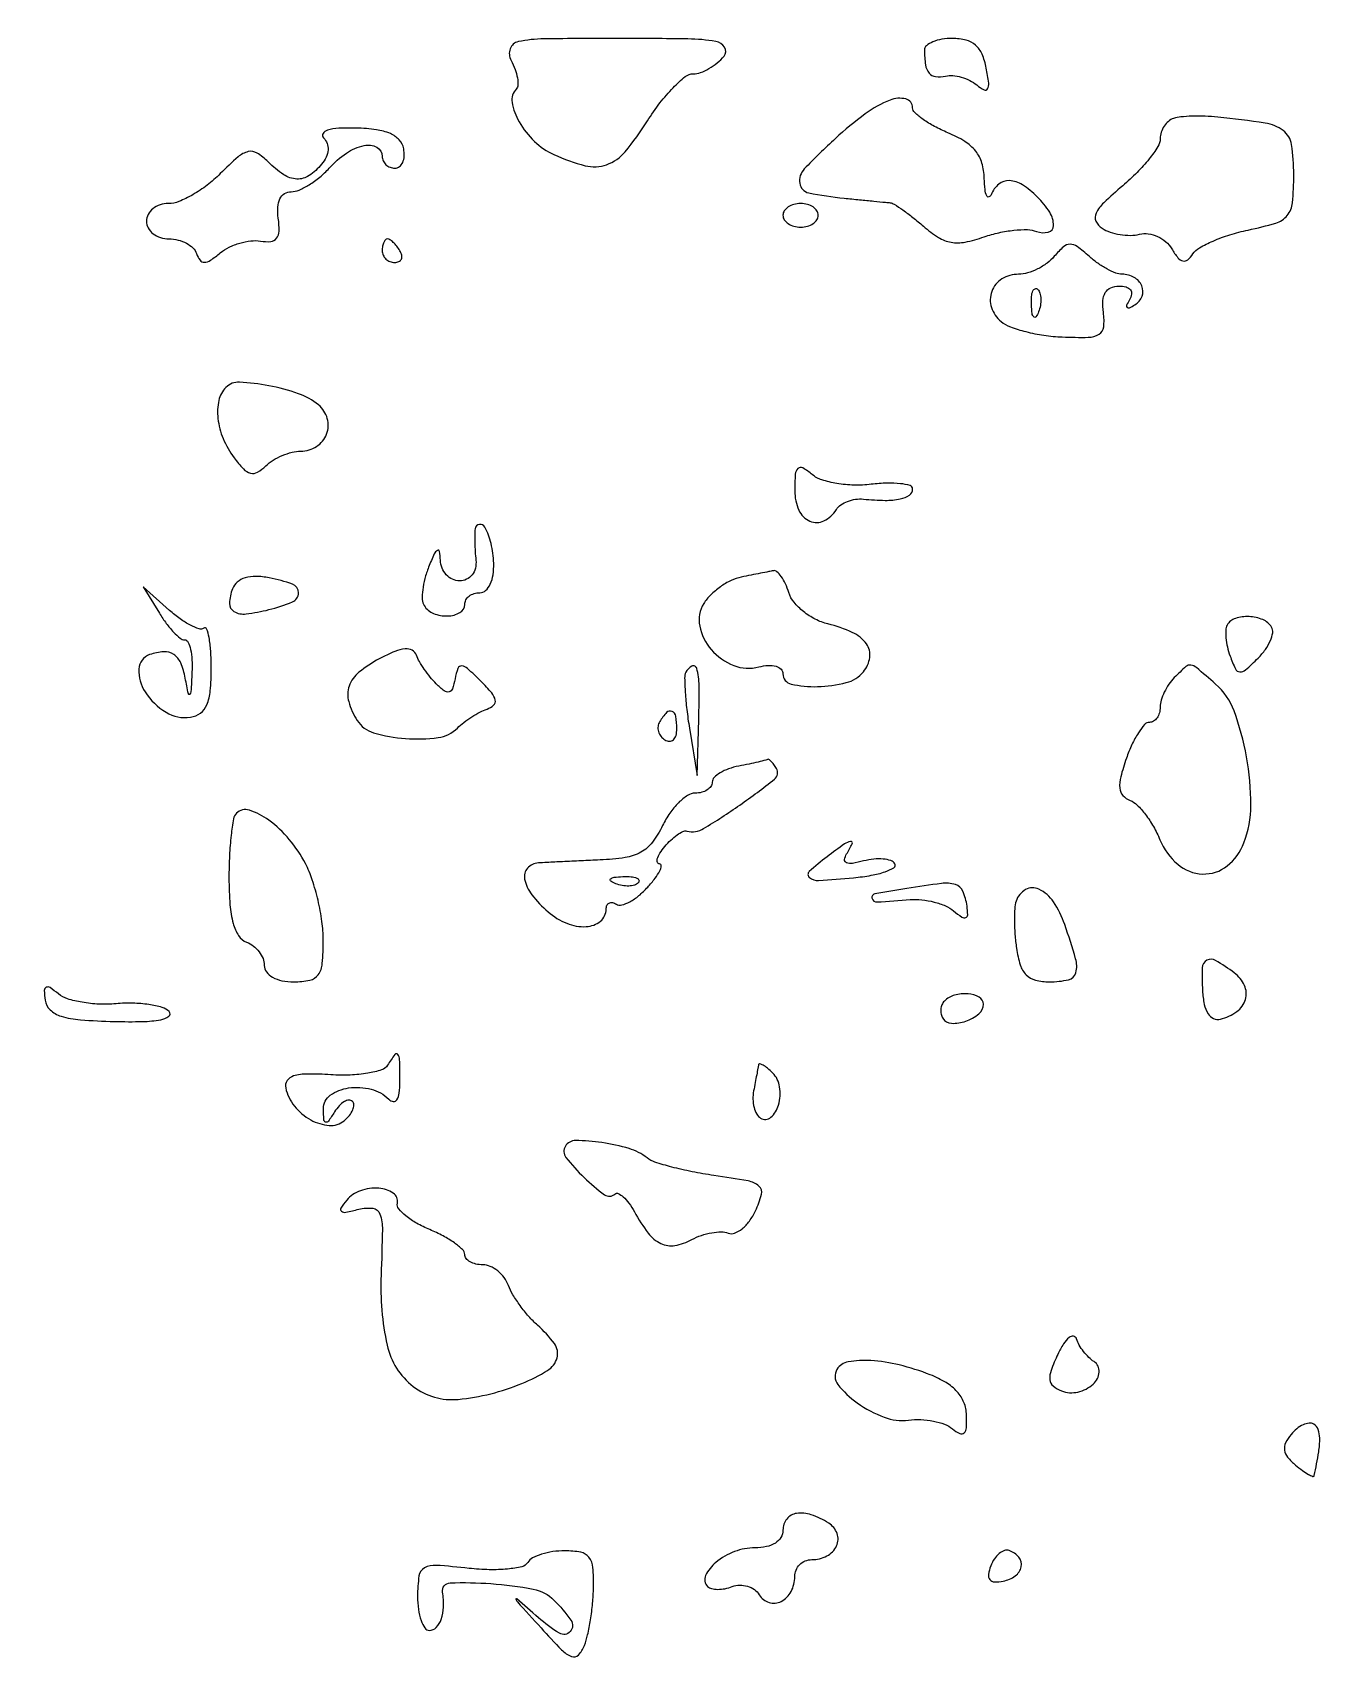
# Model space of a CAD drawing. Extents: x 0 to 5034, y 0 to 2560.
# Drawn here: x 3439.3 to 3548.8, y 2422.5 to 2560.5 of the extents above; entities that cross this region are included whole.
import ezdxf

# ---------------------------------------------------------------- set-up
doc = ezdxf.new("R2010")
doc.units = 0

msp = doc.modelspace()

# ---------------------------------------------------------------- linework, layer by layer
msp.add_lwpolyline([(3383.204374, 2294.201394, 0.000077), (3356.504636, 2294.414863, 0.000156), (3315.229798, 2294.725646, 0.000021), (3228.5, 2295.347967, -0.000415), (3189.306738, 2295.660115, -0.000542)], format="xyb")
for points in [[(3479.929632, 2558.131483, -0.033318), (3480.271655, 2557.375341, -0.044307), (3480.472522, 2556.648482, -0.051393), (3480.519682, 2556.047937, -0.192597), (3480.37351, 2555.706843, 0.246184), (3480.019864, 2554.574167, 0.085585), (3480.626333, 2552.917319, 0.071691), (3481.920545, 2551.266107, 0.084035), (3483.566275, 2550.151757, 0.043778), (3486.229092, 2549.209741, 0.150419), (3488.03996, 2549.293234, 0.134376), (3489.611339, 2550.395775, 0.032192), (3491.5, 2553, -0.02265), (3492.566802, 2554.531608, -0.029456), (3493.684316, 2555.825, -0.029918), (3494.708074, 2556.758861, -0.171577), (3495.3901, 2557, 0.087197), (3496.002926, 2557.107691, 0.043459), (3496.719825, 2557.440625, 0.041381), (3497.422802, 2557.92606, 0.047788), (3498, 2558.5, 0.325702), (3498.047074, 2559.24632, 0.212442), (3497.29674, 2559.743721, 0.038132), (3494.932876, 2559.958258, 0.00357), (3489.087261, 2560, 0.003048), (3482.72072, 2559.961186, 0.047306), (3480.550122, 2559.728624, 0.261875), (3479.856555, 2559.128221, 0.212208)], [(3515, 2559, 0.035439), (3515.087936, 2557.760892, 0.137099), (3515.395109, 2557.06218, 0.195466), (3515.946126, 2556.762561, 0.084626), (3516.794635, 2556.810873, -0.079568), (3517.407142, 2556.851927, -0.046966), (3518.129304, 2556.716228, -0.045582), (3518.84403, 2556.438432, -0.057794), (3519.437189, 2556.052129, 0.050793), (3520.060002, 2555.634014, 0.407634), (3520.360606, 2555.721892, 0.16282), (3520.454452, 2556.211347, 0.01388), (3520.246423, 2557.491255, 0.052243), (3519.889587, 2558.6729, 0.113885), (3519.339254, 2559.436551, 0.119558), (3518.529493, 2559.859729, 0.060969), (3517.383423, 2560, 0.040054), (3516.470814, 2559.926775, 0.059351), (3515.70013, 2559.70625, 0.078058), (3515.175944, 2559.382658, 0.218882)], [(3507.445281, 2551.513745, 0.016325), (3504.808471, 2548.935275, 0.231781), (3504.419471, 2547.714251, 0.315184), (3505.182882, 2546.907423, 0.026155), (3508.195298, 2546.451872, -0.000146), (3509.504526, 2546.323048, -0.000189), (3510.70461, 2546.204154, -0.000141), (3511.710549, 2546.103824, -0.001708), (3512.09699, 2546.063836, -0.115943), (3512.441814, 2545.942875, -0.011647), (3513.170554, 2545.453328, -0.014124), (3514.019786, 2544.81698, -0.010785), (3514.913349, 2544.075152, 0.038476), (3516.194262, 2543.126354, 0.09744), (3517.271289, 2542.713124, 0.093534), (3518.451682, 2542.730164, 0.03363), (3520.078871, 2543.177339, -0.029495), (3521.316006, 2543.528341, -0.028743), (3522.596542, 2543.73501, -0.029998), (3523.739855, 2543.783702, -0.08747), (3524.512513, 2543.633572, 0.153056), (3525.506242, 2543.571231, 0.339634), (3525.952678, 2544.129126, 0.149277), (3525.633164, 2545.255889, 0.05323), (3524.571429, 2546.571429, 0.053013), (3523.317518, 2547.58432, 0.132745), (3522.206198, 2547.939811, 0.187199), (3521.309779, 2547.638299, 0.123799), (3520.662281, 2546.75, -0.210532), (3520.467203, 2546.559981, -0.401672), (3520.282867, 2546.639362, -0.074525), (3520.141323, 2547.190262, -0.018176), (3520.078947, 2548.12868, 0.063386), (3519.872686, 2549.434797, 0.09747), (3519.348284, 2550.44812, 0.086205), (3518.425027, 2551.269268, 0.040584), (3517, 2552, -0.023358), (3515.851056, 2552.540069, -0.032352), (3514.88125, 2553.135727, -0.033695), (3514.180943, 2553.70534, -0.208074), (3514, 2554.12132, 0.346654), (3513.412665, 2554.866667, 0.154885), (3512.085397, 2554.771879, 0.064521), (3509.979434, 2553.600832, 0.02631)], [(3464.02497, 2551.573794, -0.108778), (3464.328306, 2551.099881, -0.107563), (3464.406211, 2550.540404, -0.092883), (3464.243849, 2549.932961, -0.061655), (3463.853762, 2549.323794, -0.071815), (3462.791787, 2548.364411, -0.160699), (3461.756682, 2548.075003, -0.137986), (3460.643163, 2548.44436, -0.047755), (3459.324675, 2549.532468, 0.05735), (3458.379417, 2550.28262, 0.202051), (3457.629072, 2550.401799, 0.12095), (3456.773792, 2549.954413, 0.015682), (3455.25974, 2548.532468, -0.033073), (3454.153153, 2547.563332, -0.032641), (3452.923742, 2546.743912, -0.034446), (3451.754316, 2546.173563, -0.096525), (3450.863636, 2546, 0.07901), (3450.151742, 2545.8868, 0.09083), (3449.547443, 2545.559375, 0.100775), (3449.143441, 2545.072078, 0.123457), (3449, 2544.5, 0.12694), (3449.14761, 2543.92795, 0.100762), (3449.563021, 2543.440625, 0.089679), (3450.184424, 2543.113024, 0.076722), (3450.916667, 2543, -0.060745), (3451.680892, 2542.90681, -0.062181), (3452.393897, 2542.632812, -0.0687), (3452.950935, 2542.228139, -0.120752), (3453.254045, 2541.75, 0.080135), (3453.543687, 2541.199828, 0.243808), (3453.912948, 2541.022366, 0.141493), (3454.429716, 2541.188704, 0.024361), (3455.26319, 2541.810873, -0.058557), (3456.005408, 2542.289733, -0.042762), (3456.920876, 2542.645359, -0.043434), (3457.861215, 2542.834248, -0.070169), (3458.675811, 2542.810873, 0.06563), (3459.541358, 2542.778206, 0.206723), (3460.039962, 2543.051274, 0.16309), (3460.254183, 2543.659356, 0.038404), (3460.187142, 2544.75, -0.047449), (3460.146043, 2545.69782, -0.100697), (3460.328544, 2546.406016, -0.141342), (3460.719214, 2546.839276, -0.139958), (3461.282154, 2547, 0.102305), (3461.948367, 2547.137756, 0.037092), (3462.808143, 2547.5875, 0.034899), (3463.703486, 2548.234665, 0.034912), (3464.5, 2549, -0.059209), (3465.958351, 2550.271232, -0.095288), (3467.466574, 2550.924371, -0.179525), (3468.534455, 2550.777587, -0.276471), (3469, 2550, 0.106506), (3469.082205, 2549.618461, 0.099407), (3469.315289, 2549.29375, 0.096023), (3469.663585, 2549.07607, 0.092041), (3470.073324, 2549, 0.165618), (3470.456094, 2549.130363, 0.122282), (3470.736383, 2549.483477, 0.093568), (3470.867335, 2550.016335, 0.06217), (3470.823324, 2550.645878, 0.138487), (3470.445973, 2551.390223, 0.104429), (3469.695049, 2551.924358, 0.068947), (3468.506752, 2552.256418, 0.026679), (3466.798764, 2552.395878, 0.018203), (3465.308414, 2552.38354, 0.060937), (3464.346511, 2552.22198, 0.190354), (3463.978655, 2551.933922, 0.341497)], [(3536.14236, 2553.21412, 0.095083), (3535.70573, 2552.969115, 0.070242), (3535.335568, 2552.555156, 0.06828), (3535.085582, 2552.041582, 0.079328), (3535, 2551.50556, -0.140797), (3534.804976, 2550.826722, -0.027879), (3534.067317, 2549.783019, -0.027521), (3533.040446, 2548.626364, -0.022562), (3531.824908, 2547.506123, 0.014453), (3530.211202, 2546.066605, 0.09055), (3529.560181, 2545.179084, 0.224629), (3529.553245, 2544.508654, 0.141154), (3530.074908, 2543.904226, 0.06414), (3530.748624, 2543.578616, 0.040742), (3531.596134, 2543.370624, 0.040429), (3532.476946, 2543.30142, 0.058274), (3533.252357, 2543.393993, -0.09359), (3533.995539, 2543.430143, -0.071917), (3534.777642, 2543.203876, -0.070498), (3535.478313, 2542.758743, -0.082753), (3535.984061, 2542.156997, 0.03365), (3536.500829, 2541.403384, 0.167596), (3536.926387, 2541.130412, 0.239993), (3537.333804, 2541.227029, 0.070498), (3537.773665, 2541.722403, -0.117022), (3538.333372, 2542.246405, -0.027771), (3539.484104, 2542.822207, -0.027076), (3540.915907, 2543.351818, -0.023827), (3542.458628, 2543.74985, 0.021571), (3544.803537, 2544.343583, 0.14849), (3545.782536, 2544.99335, 0.151075), (3546.226211, 2546.072279, 0.022568), (3546.333333, 2548.444349, 0.037346), (3546.142572, 2550.994792, 0.195556), (3545.438804, 2552.180787, 0.125532), (3543.912907, 2552.824574, 0.012131), (3539.89236, 2553.330716, 0.016746), (3538.810224, 2553.403851, 0.01627), (3537.715146, 2553.405445, 0.016413), (3536.753593, 2553.343913, 0.056315)], [(3503, 2545, 0.148195), (3503.115568, 2544.618646, 0.098894), (3503.440625, 2544.29375, 0.082425), (3503.926543, 2544.074694, 0.064853), (3504.5, 2544, 0.064853), (3505.073457, 2544.074694, 0.082425), (3505.559375, 2544.29375, 0.098894), (3505.884432, 2544.618646, 0.148195), (3506, 2545, 0.148195), (3505.884432, 2545.381354, 0.098894), (3505.559375, 2545.70625, 0.082425), (3505.073457, 2545.925306, 0.064853), (3504.5, 2546, 0.064853), (3503.926543, 2545.925306, 0.082425), (3503.440625, 2545.70625, 0.098894), (3503.115568, 2545.381354, 0.148195)], [(3469, 2542, 0.105053), (3469.081062, 2541.618444, 0.099167), (3469.311086, 2541.29375, 0.09642), (3469.654762, 2541.076123, 0.093332), (3470.059017, 2541, 0.108972), (3470.413961, 2541.078288, 0.182303), (3470.6254, 2541.29375, 0.161196), (3470.656512, 2541.6179, 0.082592), (3470.5, 2542, 0.029505), (3470.231006, 2542.382774, 0.035638), (3469.933975, 2542.70625, 0.038439), (3469.65171, 2542.934461, 0.151918), (3469.440983, 2543, 0.210953), (3469.272352, 2542.92554, 0.081139), (3469.129539, 2542.70625, 0.061769), (3469.032345, 2542.382849, 0.042167)], [(3526.020938, 2541.525228, -0.059395), (3525.406055, 2540.94149, -0.043846), (3524.606843, 2540.448036, -0.044599), (3523.755087, 2540.111425, -0.071928), (3522.984544, 2540, 0.138575), (3521.578018, 2539.602548, 0.168118), (3520.713731, 2538.548679, 0.169543), (3520.689509, 2537.193261, 0.140934), (3521.505631, 2535.995326, 0.085011), (3522.293663, 2535.540869, 0.026507), (3523.602392, 2535.13532, 0.02564), (3525.138234, 2534.830021, 0.025694), (3526.69619, 2534.683803, 0.014669), (3528.899114, 2534.655456, 0.130841), (3529.822897, 2534.917769, 0.238586), (3530.212827, 2535.532175, 0.059058), (3530.187142, 2536.76159, -0.0469), (3530.141894, 2537.763351, -0.120725), (3530.346909, 2538.45319, -0.159481), (3530.801072, 2538.855827, -0.102617), (3531.496159, 2539, -0.063462), (3532.107459, 2538.922098, -0.164115), (3532.474819, 2538.682026, -0.205635), (3532.573935, 2538.310954, -0.102601), (3532.404508, 2537.845492, 0.028948), (3532.154868, 2537.383813, 0.323892), (3532.191836, 2537.19018, 0.309012), (3532.391571, 2537.158708, 0.02762), (3532.861803, 2537.41459, 0.164206), (3533.459049, 2538.135706, 0.193843), (3533.444325, 2539.015774, 0.167609), (3532.799999, 2539.733157, 0.127399), (3531.769724, 2540, -0.094088), (3531.227522, 2540.102941, -0.030984), (3530.489129, 2540.448036, -0.0296), (3529.69909, 2540.94151, -0.029522), (3528.972123, 2541.525228, 0.024584), (3527.966959, 2542.348769, 0.160673), (3527.35553, 2542.550457, 0.186416), (3526.794153, 2542.333622, 0.035232)], [(3524.683114, 2536.8125, -0.054073), (3524.461564, 2536.395823, -0.470617), (3524.279315, 2536.37858, -0.168741), (3524.137993, 2536.670344, -0.018894), (3524.078947, 2537.416667, -0.028489), (3524.089945, 2538.112848, -0.077125), (3524.200665, 2538.592839, -0.208169), (3524.385309, 2538.77538, -0.296942), (3524.604167, 2538.729167, -0.126455), (3524.797407, 2538.402231, -0.060344), (3524.876576, 2537.916927, -0.05415), (3524.839148, 2537.359369, -0.051402)], [(3455.743056, 2530.409722, 0.143588), (3455.138517, 2529.303571, 0.082681), (3455.062102, 2527.775197, 0.070654), (3455.509487, 2526.066687, 0.05973), (3456.432679, 2524.44113, 0.030401), (3457.225004, 2523.493936, 0.14164), (3457.83238, 2523.136429, 0.193953), (3458.425336, 2523.215492, 0.065798), (3459.132679, 2523.75, -0.056353), (3459.741891, 2524.228629, -0.03847), (3460.525047, 2524.632812, -0.038715), (3461.352152, 2524.908879, -0.061266), (3462.093011, 2525, 0.144107), (3463.43649, 2525.395421, 0.159438), (3464.287751, 2526.443601, 0.162878), (3464.344949, 2527.774206, 0.150652), (3463.595251, 2528.920948, 0.089718), (3461.91199, 2529.870839, 0.036876), (3459.370648, 2530.549866, 0.033278), (3456.894751, 2530.850528, 0.213067)], [(3504, 2521.622445, 0.104115), (3504.339763, 2520.008463, 0.18616), (3505.282937, 2519.06089, 0.224164), (3506.476331, 2519.086456, 0.139587), (3507.529573, 2520.04785, -0.103752), (3507.899643, 2520.436947, -0.059505), (3508.474985, 2520.740011, -0.055675), (3509.155046, 2520.91708, -0.060393), (3509.83859, 2520.932696, 0.020144), (3511.668776, 2520.827315, 0.055688), (3512.95188, 2520.948321, 0.098485), (3513.723312, 2521.275957, 0.24812), (3514, 2521.799199, 0.335809), (3513.784492, 2522.083894, 0.041182), (3512.967829, 2522.243134, 0.035448), (3511.833279, 2522.287844, 0.021188), (3510.486227, 2522.188185, -0.035463), (3509.031942, 2522.122228, -0.034417), (3507.568045, 2522.260801, -0.036429), (3506.300919, 2522.565536, -0.096267), (3505.486227, 2523.011431, 0.038897), (3504.684252, 2523.577899, 0.333834), (3504.274097, 2523.533766, 0.191341), (3504.044918, 2523.04834, 0.015747)], [(3476.884846, 2518.416667, 0.027904), (3476.852287, 2517.946752, 0.009238), (3476.855809, 2517.255208, 0.009166), (3476.888005, 2516.487228, 0.010286), (3476.947704, 2515.75, -0.084536), (3476.901624, 2515.066335, -0.108793), (3476.626872, 2514.50146, -0.116979), (3476.15893, 2514.131904, -0.109322), (3475.562858, 2514, -0.11002), (3474.961672, 2514.133905, -0.096225), (3474.44047, 2514.514062, -0.091318), (3474.079291, 2515.081753, -0.087294), (3473.936614, 2515.75, 0.029989), (3473.864096, 2516.50177, 0.529733), (3473.678459, 2516.589249, 0.156045), (3473.413053, 2516.291046, 0.009146), (3472.934674, 2515.157647, 0.031198), (3472.616801, 2514.194319, 0.035185), (3472.436602, 2513.236738, 0.037759), (3472.403524, 2512.414005, 0.130299), (3472.557077, 2511.907647, 0.161255), (3473.35486, 2511.239134, 0.101477), (3474.563223, 2511.024931, 0.12289), (3475.600082, 2511.31342, 0.270007), (3476, 2512, -0.127454), (3476.098818, 2512.381364, -0.100753), (3476.376888, 2512.70625, -0.089507), (3476.792848, 2512.924668, -0.076394), (3477.283022, 2513, 0.184682), (3477.774993, 2513.188133, 0.100381), (3478.167037, 2513.714459, 0.074196), (3478.407982, 2514.516041, 0.04694), (3478.456921, 2515.492767, 0.044767), (3478.231989, 2517.171173, 0.06776), (3477.71637, 2518.549349, 0.317478), (3477.243484, 2518.7852, 0.33518)], [(3456.297645, 2513.333267, 0.081811), (3456.042532, 2512.094797, 0.279141), (3456.424058, 2511.403882, 0.163284), (3457.453124, 2511.197285, 0.030089), (3459.382001, 2511.55974, 0.037252), (3461.379225, 2512.222428, 0.298806), (3461.896401, 2512.986171, 0.319555), (3461.391539, 2513.717692, 0.039828), (3459.421183, 2514.259818, 0.041294), (3458.280534, 2514.381576, 0.078201), (3457.366533, 2514.259958, 0.103054), (3456.703708, 2513.903216, 0.12699)], [(3499.464681, 2514.3224, 0.063643), (3498.601262, 2514.032773, 0.04087), (3497.689643, 2513.495629, 0.040624), (3496.869336, 2512.811186, 0.059067), (3496.280107, 2512.076916, 0.191482), (3495.933624, 2510.171367, 0.130182), (3496.918581, 2508.170433, 0.121345), (3498.834037, 2506.823255, 0.158103), (3500.96119, 2506.700102, -0.047844), (3501.757139, 2506.828685, -0.086031), (3502.412904, 2506.758188, -0.128048), (3502.839153, 2506.506467, -0.198197), (3503, 2506.116631, 0.350722), (3503.692709, 2505.250558, 0.061576), (3505.919825, 2505.030409, 0.056335), (3508.373531, 2505.368734, 0.158431), (3509.820353, 2506.283538, 0.137911), (3510.367686, 2507.513688, 0.197752), (3510.080647, 2508.657237, 0.126972), (3508.881396, 2509.630623, 0.047372), (3506.81665, 2510.348352, -0.058172), (3505.743209, 2510.747607, -0.050657), (3504.735286, 2511.398678, -0.053355), (3503.938215, 2512.18934, -0.09415), (3503.499262, 2513.002324, 0.031195), (3503.206616, 2513.757503, 0.045918), (3502.850956, 2514.373179, 0.056039), (3502.4886, 2514.780064, 0.2363), (3502.182612, 2514.863818, -0.00006), (3501.796583, 2514.786853, -0.000012), (3501.102642, 2514.648601, -0.000013), (3500.29396, 2514.487531, -0.000012)], [(3450.098893, 2511.25, 0.022758), (3450.683742, 2510.388461, 0.029718), (3451.298162, 2509.660937, 0.030245), (3451.862427, 2509.135698, 0.174005), (3452.240547, 2509, -0.292809), (3452.524508, 2508.818112, -0.05218), (3452.736907, 2508.192187, -0.04205), (3452.861026, 2507.303892, -0.026071), (3452.863818, 2506.25, -0.002047), (3452.775265, 2504.598669, -0.200802), (3452.674595, 2504.392379, -0.574721), (3452.558172, 2504.431321, -0.00362), (3452.294267, 2505.75, 0.051081), (3451.902671, 2507.051087, 0.149035), (3451.311974, 2507.766329, 0.164494), (3450.463926, 2507.990582, 0.065899), (3449.271945, 2507.75, 0.307591), (3448.352361, 2506.523165, 0.157313), (3448.88079, 2504.581075, 0.112252), (3450.663385, 2502.854285, 0.175537), (3452.735128, 2502.437782, 0.123932), (3453.572995, 2502.787832, 0.132653), (3454.119819, 2503.48564, 0.078591), (3454.41595, 2504.674831, 0.021802), (3454.5, 2506.601481, 0.015601), (3454.454392, 2508.06283, 0.031301), (3454.310528, 2509.207935, 0.045642), (3454.103554, 2509.931023, 0.50176), (3453.854988, 2510, -0.247895), (3453.464598, 2509.931608, -0.041513), (3452.739497, 2510.234375, -0.037149), (3451.870916, 2510.770242, -0.025089), (3450.963334, 2511.5), (3448.716692, 2513.5)], [(3540.684149, 2510.25, 0.119772), (3540.562338, 2509.83586, 0.035409), (3540.57774, 2509.170262, 0.033316), (3540.702564, 2508.399386, 0.030419), (3540.931192, 2507.627489, 0.023932), (3541.389023, 2506.534367, 0.270144), (3541.762168, 2506.279841, 0.202928), (3542.243829, 2506.444548, 0.013873), (3543.315252, 2507.458109, 0.041159), (3543.925182, 2508.177665, 0.053157), (3544.351177, 2508.931013, 0.06366), (3544.54623, 2509.606085, 0.178795), (3544.450174, 2510.08062, 0.157101), (3543.708417, 2510.712487, 0.087464), (3542.53817, 2510.973476, 0.090287), (3541.383558, 2510.816484, 0.184837)], [(3468.75, 2507.387291, 0.048915), (3467.027249, 2506.250427, 0.137409), (3466.199437, 2505.082563, 0.157623), (3466.158654, 2503.760753, 0.070891), (3466.88011, 2502.159746, 0.182988), (3468.267093, 2501.11863, 0.051873), (3470.968695, 2500.631812, 0.051947), (3473.740099, 2500.712677, 0.164569), (3475.381268, 2501.524125, -0.032508), (3475.922841, 2501.99951, -0.021763), (3476.597879, 2502.473214, -0.021949), (3477.295163, 2502.876614, -0.039731), (3477.901786, 2503.133929, 0.104843), (3478.455959, 2503.45913, 0.268448), (3478.591341, 2503.88666, 0.122758), (3478.288873, 2504.493862, 0.019739), (3477.383929, 2505.473235, 0.010616), (3476.241015, 2506.568631, 0.163803), (3475.749998, 2506.786857, 0.342162), (3475.423957, 2506.579777, 0.038846), (3475.176982, 2505.680182, -0.034466), (3474.95771, 2504.853221, -0.252626), (3474.667738, 2504.584271, -0.233648), (3474.265771, 2504.668332, -0.030055), (3473.587696, 2505.269447, -0.025004), (3473.072772, 2505.83862, -0.019741), (3472.572747, 2506.501963, -0.020149), (3472.156895, 2507.156273, -0.045836), (3471.910714, 2507.687085, 0.181352), (3471.548091, 2508.11634, 0.152442), (3470.962087, 2508.24001, 0.076897), (3470.068218, 2508.013615, 0.021005)], [(3536.2, 2505.8, 0.047088), (3535.740724, 2505.24499, 0.037433), (3535.3525, 2504.570625, 0.038655), (3535.086276, 2503.884742, 0.073375), (3535, 2503.3, -0.06764), (3534.932469, 2502.803088, -0.08433), (3534.734986, 2502.381875, -0.099651), (3534.441861, 2502.100202, -0.142664), (3534.097825, 2502, 0.215668), (3533.682704, 2501.812208, 0.037114), (3533.148821, 2501.105447, 0.034621), (3532.606498, 2500.121016, 0.024728), (3532.134057, 2498.954712, 0.01934), (3531.653247, 2497.382321, 0.08642), (3531.571072, 2496.425428, 0.159932), (3531.835449, 2495.806892, 0.121414), (3532.444675, 2495.382857, -0.104334), (3533.051838, 2494.989971, -0.034555), (3533.754872, 2494.187545, -0.032664), (3534.432459, 2493.164711, -0.031781), (3534.977987, 2492.053145, 0.118385), (3536.493364, 2489.967645, 0.168951), (3538.607184, 2489.142884, 0.179765), (3540.679396, 2489.826063, 0.134115), (3542.109216, 2491.78726, 0.091379), (3542.690005, 2494.959661, 0.043989), (3542.320815, 2499.092116, 0.043821), (3541.269818, 2502.970849, 0.126023), (3539.700774, 2505.25, 0.004161), (3538.074149, 2506.644821, 0.137016), (3537.608677, 2506.857267, 0.225254), (3537.184745, 2506.732015, 0.013752)], [(3494.764185, 2506.25, 0.114872), (3494.657893, 2505.756378, 0.011558), (3494.706076, 2504.545312, 0.014018), (3494.839055, 2503.086671, 0.010714), (3495.063263, 2501.5), (3495.716189, 2497.5), (3495.858095, 2502.25, 0.010417), (3495.884009, 2505.119079, 0.063874), (3495.678854, 2506.581485, 0.46911), (3495.274427, 2506.765293, 0.171472)], [(3492.542705, 2502.069098, 0.108373), (3492.401101, 2501.665803, 0.099685), (3492.434921, 2501.22714, 0.095498), (3492.639411, 2500.820631, 0.090427), (3492.983688, 2500.510081, 0.136093), (3493.36964, 2500.397824, 0.190788), (3493.701458, 2500.524436, 0.140899), (3493.925389, 2500.890269, 0.067432), (3494, 2501.440983, 0.039415), (3493.914842, 2502.519563, 0.25701), (3493.592818, 2502.933879, 0.315493), (3493.13314, 2502.838655, 0.050477)], [(3499.25, 2498.294267, 0.037644), (3498.388683, 2498.060029, 0.051079), (3497.660937, 2497.714881, 0.061974), (3497.159044, 2497.318305, 0.197067), (3497, 2496.930449, -0.153127), (3496.888716, 2496.575598, -0.098078), (3496.575404, 2496.273319, -0.080726), (3496.107241, 2496.069373, -0.062516), (3495.554566, 2496, 0.14533), (3494.906641, 2495.807611, 0.051236), (3494.14507, 2495.192187, 0.045578), (3493.39906, 2494.302277, 0.039554), (3492.786041, 2493.25, -0.049718), (3491.921036, 2491.832107, -0.105543), (3490.953397, 2490.994744, -0.088021), (3489.610366, 2490.538545, -0.027374), (3487.481475, 2490.331123, 0.000637), (3485.865498, 2490.260518, 0.000703), (3484.302371, 2490.188024, 0.000653), (3482.967691, 2490.122497, 0.003612), (3482.25, 2490.081123, 0.19652), (3481.330825, 2489.633816, 0.236085), (3481.080696, 2488.716195, 0.117671), (3481.693861, 2487.385641, 0.0476), (3483.080989, 2485.929759, 0.082177), (3484.65541, 2484.963466, 0.109047), (3486.307156, 2484.681217, 0.160062), (3487.513265, 2485.142681, 0.225705), (3488, 2486.166006, -0.103646), (3488.067308, 2486.487218, -0.179251), (3488.254491, 2486.681091, -0.165507), (3488.535491, 2486.715025, -0.086644), (3488.866353, 2486.582598, 0.206161), (3489.324153, 2486.514837, 0.059465), (3490.003626, 2486.78502, 0.049082), (3490.773023, 2487.306148, 0.035466), (3491.521341, 2488.023581, 0.02042), (3492.154114, 2488.782924, 0.045277), (3492.556193, 2489.419427, 0.092888), (3492.679718, 2489.836922, 0.44454), (3492.532543, 2490, -0.318483), (3492.348245, 2490.130643, -0.158628), (3492.341373, 2490.431234, -0.070477), (3492.559587, 2490.903914, -0.029884), (3492.973467, 2491.468029, -0.029416), (3493.4879, 2492.018534, -0.037372), (3494.026069, 2492.458859, -0.040916), (3494.51381, 2492.744136, -0.172243), (3494.845912, 2492.779576, 0.196142), (3496.267457, 2492.998121, 0.017768), (3499.342678, 2494.992937, 0.01509), (3502.280057, 2497.185211, 0.380129), (3502.439496, 2498.097898, 0.020821), (3502.211997, 2498.433874, 0.034278), (3501.989639, 2498.695004, 0.038491), (3501.79859, 2498.86255, 0.326525), (3501.690983, 2498.863818, -0.094792), (3501.542012, 2498.795422, -0.003042), (3500.895164, 2498.640337, -0.005772), (3500.125964, 2498.4702, -0.003965)], [(3456.631483, 2494.29815, 0.155737), (3456.383214, 2493.817056, 0.013256), (3456.185498, 2492.423154, 0.01655), (3456.046026, 2490.711336, 0.012051), (3456, 2488.801949, 0.018299), (3456.082725, 2486.542379, 0.049001), (3456.356666, 2484.957085, 0.075401), (3456.821933, 2483.913966, 0.159923), (3457.5, 2483.361626, -0.074185), (3458.073431, 2483.037471, -0.064359), (3458.559375, 2482.545909, -0.06686), (3458.888097, 2481.968559, -0.096313), (3459, 2481.393011, 0.162184), (3459.184839, 2480.838157, 0.105211), (3459.698668, 2480.389301, 0.079023), (3460.497955, 2480.096959, 0.048268), (3461.5, 2480, 0.051112), (3462.865259, 2480.139927, 0.190486), (3463.573927, 2480.604966, 0.133391), (3463.916753, 2481.548874, 0.020795), (3464, 2483.54966, 0.034803), (3463.890445, 2485.121664, 0.022544), (3463.556335, 2486.914562, 0.022667), (3463.068776, 2488.644928, 0.03934), (3462.48965, 2490.020016, 0.05477), (3461.120808, 2492.079169, 0.061056), (3459.381135, 2493.708716, 0.077882), (3457.72991, 2494.558548, 0.283569)], [(3506.75, 2490.607954, 0.021623), (3505.231193, 2489.347916, 0.46327), (3505.247992, 2488.83371, 0.185843), (3506.025504, 2488.59066, 0.00764), (3508.99443, 2488.828078, 0.019922), (3510.491835, 2489.031338, 0.037808), (3511.669965, 2489.332585, 0.053809), (3512.412226, 2489.676086, 0.417919), (3512.493434, 2490.010624, 0.177055), (3512.152216, 2490.279153, 0.056744), (3511.510398, 2490.411195, 0.048455), (3510.704051, 2490.405309, 0.037929), (3509.842632, 2490.248596, -0.023353), (3508.88657, 2490.045738, -0.139278), (3508.385113, 2490.103353, -0.342811), (3508.232, 2490.371318, -0.103411), (3508.402645, 2490.842476, 0.028159), (3508.874854, 2491.712485, 0.596961), (3508.73666, 2491.899889, 0.121287), (3508.21284, 2491.689234, 0.006387)], [(3490.729167, 2488.395833, -0.126455), (3490.402231, 2488.202593, -0.060344), (3489.916927, 2488.123424, -0.05415), (3489.359369, 2488.160852, -0.051402), (3488.8125, 2488.316886, -0.054073), (3488.395823, 2488.538436, -0.470617), (3488.37858, 2488.720685, -0.168741), (3488.670344, 2488.862007, -0.018894), (3489.416667, 2488.921053, -0.028489), (3490.112848, 2488.910055, -0.077125), (3490.592839, 2488.799335, -0.208169), (3490.77538, 2488.614691, -0.296942)], [(3513.5, 2487.924347, 0.00727), (3510.781212, 2487.448334, 0.449469), (3510.556973, 2487.072636, 0.342137), (3510.987118, 2486.775333, 0.00686), (3513.802946, 2486.967813, -0.046664), (3514.784991, 2486.956723, -0.036895), (3515.830887, 2486.768228, -0.038061), (3516.783064, 2486.444047, -0.072247), (3517.472653, 2486.022696, 0.021434), (3518.17049, 2485.492347, 0.238872), (3518.50625, 2485.4457, 0.32419), (3518.673878, 2485.68407, 0.032917), (3518.615318, 2486.415248, 0.065514), (3518.254643, 2487.685933, 0.222703), (3517.626693, 2488.242415, 0.102491), (3516.446011, 2488.340173, 0.009282)], [(3522.780006, 2486.840019, 0.064964), (3522.657354, 2486.209096, 0.017452), (3522.62937, 2485.186527, 0.017374), (3522.67905, 2484.012401, 0.017176), (3522.810172, 2482.840019, 0.039547), (3523.132528, 2481.430167, 0.119327), (3523.637003, 2480.591174, 0.138136), (3524.419936, 2480.145632, 0.060782), (3525.613499, 2480, 0.054829), (3527.22457, 2480.1772, 0.28), (3527.847031, 2480.774908, 0.137501), (3527.830841, 2481.963297, 0.01213), (3526.902175, 2484.850777, 0.062494), (3525.948186, 2486.775048, 0.134835), (3524.712678, 2487.853571, 0.246178), (3523.582853, 2487.816105, 0.185365)], [(3538.591918, 2479.25, 0.036401), (3538.743714, 2478.090237, 0.089991), (3539.062558, 2477.297516, 0.14523), (3539.529741, 2476.8874, 0.168886), (3540.115475, 2476.830179, 0.098227), (3541.500244, 2477.470391, 0.164136), (3542.235008, 2478.507161, 0.183354), (3542.150297, 2479.689826, 0.12433), (3541.290213, 2480.75, 0.024523), (3539.70229, 2481.819645, 0.269002), (3538.963096, 2481.833097, 0.262412), (3538.572023, 2481.195495, 0.02358)], [(3440.405673, 2478.441729, 0.169175), (3440.833803, 2477.621184, 0.114577), (3441.753914, 2477.086326, 0.056255), (3443.399397, 2476.776684, 0.012364), (3446.276735, 2476.635921, 0.011224), (3448.672418, 2476.63183, 0.039344), (3450.20712, 2476.784865, 0.112371), (3450.896931, 2477.078009, 0.462029), (3450.928407, 2477.472948, 0.127281), (3450.322857, 2477.828973, 0.032698), (3449.204227, 2478.070829, 0.031136), (3447.848723, 2478.18674, 0.027255), (3446.427027, 2478.14202, -0.031792), (3444.976249, 2478.109547, -0.031833), (3443.533685, 2478.261324, -0.033546), (3442.297701, 2478.557952, -0.09784), (3441.530268, 2478.97488, 0.02313), (3440.826079, 2479.506298, 0.266803), (3440.493761, 2479.532526, 0.299785), (3440.330413, 2479.263435, 0.027203)], [(3516.693853, 2478.36052, 0.096382), (3516.487617, 2478.054641, 0.077371), (3516.390517, 2477.668938, 0.075821), (3516.414476, 2477.264427, 0.085976), (3516.559212, 2476.904194, 0.251406), (3517.292238, 2476.479983, 0.092338), (3518.51342, 2476.667218, 0.089221), (3519.616217, 2477.290262, 0.223243), (3520, 2478.106989, 0.274485), (3519.65045, 2478.695752, 0.106073), (3518.704307, 2478.975921, 0.086873), (3517.558862, 2478.864723, 0.129546)], [(3469.45728, 2472.930877, -0.180272), (3468.944446, 2472.532445, -0.034069), (3467.77207, 2472.250901, -0.032501), (3466.285002, 2472.097801, -0.024795), (3464.648263, 2472.117389, 0.015521), (3462.639172, 2472.178699, 0.070732), (3461.48445, 2472.013899, 0.171211), (3460.932028, 2471.617747, 0.211307), (3460.8116, 2471.001711, 0.114295), (3461.556086, 2469.464578, 0.095744), (3462.943552, 2468.292959, 0.109371), (3464.508142, 2467.821853, 0.194218), (3465.771331, 2468.225185, 0.047407), (3466.217679, 2468.673385, 0.071521), (3466.503267, 2469.143626, 0.096993), (3466.59212, 2469.561305, 0.203132), (3466.469793, 2469.86354, 0.225585), (3466.176294, 2469.967909, 0.108439), (3465.78792, 2469.840016, 0.073916), (3465.359454, 2469.492314, 0.044429), (3464.96094, 2468.97104, -0.012468), (3464.431142, 2468.177801, -0.321396), (3464.200339, 2468.097435, -0.316514), (3464.047248, 2468.290329, -0.012258), (3464.015313, 2469.25, -0.246199), (3464.59389, 2470.377686, -0.118147), (3466.148195, 2470.996247, -0.09822), (3468.060844, 2470.896194, -0.135144), (3469.55, 2470.05, 0.160383), (3469.940061, 2469.853165, 0.297191), (3470.25, 2469.994737, 0.114521), (3470.445978, 2470.55495, 0.027125), (3470.5, 2471.55, 0.005216), (3470.480629, 2473.406905, 0.157765), (3470.329796, 2473.84184, 0.502059), (3470.070853, 2473.840142, 0.020022)], [(3500.923489, 2472.95, -0.003641), (3500.875561, 2472.680024, -0.000502), (3500.771216, 2472.119291, -0.000576), (3500.646205, 2471.455463, -0.000488), (3500.512555, 2470.753971, 0.052717), (3500.452847, 2470.044022, 0.056478), (3500.546031, 2469.354178, 0.063412), (3500.76905, 2468.785534, 0.129925), (3501.096129, 2468.440589, 0.328188), (3501.975428, 2468.511659, 0.148928), (3502.623894, 2469.545432, 0.101789), (3502.719454, 2471.092859, 0.162455), (3502.132783, 2472.267217, 0.022012), (3501.692426, 2472.670419, 0.045875), (3501.31028, 2472.935058, 0.083279), (3501.041463, 2473.032519, 0.418094)], [(3484.539848, 2466.064476, 0.314018), (3484.592153, 2465.113752, 0.034772), (3486.130341, 2463.405324, 0.035263), (3487.870823, 2461.945949, 0.358784), (3488.746001, 2462, -0.306558), (3489.032462, 2462.04497, -0.075169), (3489.450334, 2461.765625, -0.051718), (3489.927236, 2461.230715, -0.029634), (3490.391014, 2460.5, 0.0351), (3491.568813, 2458.688325, 0.119339), (3492.650355, 2457.801827, 0.158634), (3493.829221, 2457.64241, 0.077948), (3495.274259, 2458.146779, -0.040869), (3496.083221, 2458.498094, -0.038239), (3496.956671, 2458.722585, -0.040579), (3497.764332, 2458.798743, -0.095113), (3498.358781, 2458.692565, 0.183736), (3498.900995, 2458.690944, 0.080943), (3499.532489, 2459.054161, 0.064308), (3500.15438, 2459.709968, 0.047406), (3500.665768, 2460.571514, 0.045828), (3501.178572, 2461.979211, 0.288228), (3500.960295, 2462.676211, 0.132671), (3500.045663, 2463.10933, 0.008716), (3497.135128, 2463.582098, -0.012865), (3495.284918, 2463.898408, -0.015309), (3493.558695, 2464.294708, -0.014159), (3492.133982, 2464.711492, -0.089169), (3491.468939, 2465.066886, 0.094814), (3489.954242, 2465.854657, 0.0369), (3487.638639, 2466.364589, 0.03241), (3485.405533, 2466.539555, 0.263511)], [(3465.986537, 2461.483778, 0.029269), (3465.493845, 2460.813969, 0.395555), (3465.542983, 2460.540291, 0.213441), (3465.912788, 2460.457893, 0.013611), (3467.019159, 2460.715261, -0.094142), (3468.209627, 2460.796394, -0.289069), (3468.809287, 2460.309006, -0.086022), (3469.014774, 2458.984347, -0.005767), (3468.902163, 2455.136409, 0.063746), (3469.418536, 2449.183784, 0.177167), (3471.630428, 2445.69114, 0.190019), (3475.44746, 2444.593559, 0.07442), (3480.858917, 2445.941562, 0.03806), (3483.035954, 2447.044088, 0.193504), (3483.835457, 2448.109766, 0.227511), (3483.608616, 2449.314964, 0.052722), (3482.180589, 2450.882705, -0.030405), (3481.43639, 2451.629959, -0.022491), (3480.704927, 2452.538982, -0.022891), (3480.090002, 2453.463709, -0.046489), (3479.711974, 2454.25, 0.070852), (3479.349351, 2454.919009, 0.064173), (3478.803629, 2455.485938, 0.067685), (3478.165328, 2455.869527, 0.101839), (3477.531385, 2456, -0.055431), (3476.945585, 2456.065143, -0.074995), (3476.449844, 2456.258112, -0.09441), (3476.117334, 2456.54344, -0.169947), (3476, 2456.87868, 0.206987), (3475.820364, 2457.294018, 0.034153), (3475.129188, 2457.859949, 0.032658), (3474.170852, 2458.450844, 0.023638), (3473.035534, 2458.985281, -0.029819), (3471.915869, 2459.529347, -0.042845), (3471.004879, 2460.149354, -0.050419), (3470.40013, 2460.752375, -0.227612), (3470.285534, 2461.223765, 0.304784), (3469.939617, 2462.083437, 0.134846), (3468.72548, 2462.497252, 0.09766), (3467.14747, 2462.284052, 0.138138)], [(3526.317119, 2448.41017, 0.021062), (3525.747194, 2447.04727, 0.114477), (3525.647269, 2446.258364, 0.194775), (3525.928901, 2445.72614, 0.083431), (3526.634336, 2445.310077, 0.149458), (3528.017791, 2445.21351, 0.127126), (3529.320898, 2445.891801, 0.191658), (3529.82495, 2446.911088, 0.275614), (3529.391585, 2447.791641, -0.051073), (3528.944273, 2448.151616, -0.033022), (3528.503091, 2448.649505, -0.033076), (3528.132527, 2449.19945, -0.052391), (3527.899944, 2449.717311, 0.282782), (3527.639554, 2449.937609, 0.213484), (3527.270012, 2449.835479, 0.080942), (3526.799695, 2449.298127, 0.029822)], [(3507.582598, 2447.133647, 0.314525), (3507.653827, 2445.860348, 0.072408), (3509.300067, 2444.292872, 0.064007), (3511.595445, 2443.072986, 0.123359), (3513.650487, 2442.835242, -0.04339), (3514.684126, 2442.880312, -0.037922), (3515.758912, 2442.751851, -0.03979), (3516.716409, 2442.482414, -0.084924), (3517.380089, 2442.099517, 0.055373), (3517.999596, 2441.691782, 0.322), (3518.364218, 2441.747477, 0.186932), (3518.56503, 2442.189307, 0.022901), (3518.577143, 2443.271014, 0.087307), (3518.353168, 2444.328222, 0.088285), (3517.782174, 2445.240886, 0.074099), (3516.836398, 2446.017819, 0.041719), (3515.5, 2446.673922, 0.032498), (3512.869209, 2447.51089, 0.046294), (3510.446165, 2447.878392, 0.055767), (3508.540585, 2447.776502, 0.216381)], [(3546.100976, 2441.621668, 0.06121), (3545.639473, 2440.902383, 0.149907), (3545.546134, 2440.287252, 0.136429), (3545.812669, 2439.687498, 0.047209), (3546.487669, 2439.010234, 0.016104), (3547.073424, 2438.555139, 0.030315), (3547.578228, 2438.233209, 0.037664), (3547.954352, 2438.05989, 0.460042), (3548.076511, 2438.127555, 0.009389), (3548.449755, 2440.134974, 0.044292), (3548.539248, 2441.302068, 0.088127), (3548.401161, 2442.028711, 0.164877), (3548.02424, 2442.485019, 0.167606), (3547.635425, 2442.572557, 0.077973), (3547.13026, 2442.434756, 0.06403), (3546.590664, 2442.104058, 0.050133)], [(3503, 2433.5, -0.137957), (3502.828161, 2432.889057, -0.115408), (3502.353741, 2432.407725, -0.089113), (3501.598237, 2432.101513, -0.051876), (3500.622445, 2432, 0.090733), (3498.892294, 2431.683431, 0.080647), (3497.305803, 2430.768978, 0.114006), (3496.441188, 2429.654783, 0.314356), (3496.606442, 2428.726892, 0.140205), (3496.939564, 2428.541952, 0.055643), (3497.464039, 2428.480287, 0.0493), (3498.080011, 2428.537524, 0.043836), (3498.69869, 2428.714618, -0.086595), (3499.332293, 2428.838871, -0.07924), (3499.991558, 2428.747806, -0.08135), (3500.574759, 2428.460489, -0.099608), (3500.989121, 2428.017602, 0.180764), (3501.826463, 2427.368333, 0.196224), (3502.849979, 2427.456197, 0.156079), (3503.691378, 2428.293268, 0.120153), (3504, 2429.559017, -0.099038), (3504.110008, 2430.108951, -0.097945), (3504.423289, 2430.576711, -0.097945), (3504.891049, 2430.889992, -0.099038), (3505.440983, 2431, 0.119732), (3506.731013, 2431.313409, 0.166413), (3507.547484, 2432.165021, 0.199738), (3507.589826, 2433.216588, 0.164496), (3506.878115, 2434.096491, 0.057479), (3505.400967, 2434.809631, 0.122497), (3504.146371, 2434.924327, 0.19077), (3503.325455, 2434.443753, 0.167584)], [(3481.351447, 2430.759636, -0.200824), (3480.854325, 2430.4041, -0.031228), (3479.635572, 2430.204871, -0.030641), (3478.087868, 2430.145504, -0.022333), (3476.369684, 2430.261799, 0.010531), (3473.5753, 2430.517296, 0.143388), (3472.586891, 2430.301744, 0.238312), (3472.118335, 2429.621752, 0.033876), (3472, 2427.877163, 0.033009), (3472.072838, 2426.775052, 0.050672), (3472.29375, 2425.845167, 0.065566), (3472.616079, 2425.203401, 0.248536), (3473, 2425, 0.203238), (3473.591864, 2425.250944, 0.109771), (3474.012898, 2425.93751, 0.076642), (3474.201577, 2426.983589, 0.045548), (3474.118421, 2428.25, -0.450278), (3474.763336, 2429.032084, -0.026686), (3478.218271, 2428.968848, -0.029069), (3481.81833, 2428.498983, -0.150495), (3483.571429, 2427.571429, -0.043217), (3485.008519, 2425.861849, -0.34673), (3484.955824, 2424.902618, -0.363356), (3484.032908, 2424.761856, -0.044054), (3482.25, 2426.072052, 0.000739), (3480.411068, 2427.685948, 0.737921), (3480.348255, 2427.647211, 0.120792), (3480.464636, 2427.430945, 0.000414), (3482.473561, 2425.2083, 0.009346), (3484.220286, 2423.349984, 0.10322), (3485.062892, 2422.783442, 0.310023), (3485.64489, 2422.910551, 0.094881), (3486.153276, 2423.711934, 0.039386), (3486.42981, 2424.61422, 0.015481), (3486.672643, 2425.892724, 0.015211), (3486.851041, 2427.29747, 0.018355), (3486.929715, 2428.625, 0.026601), (3486.876951, 2430.343081, 0.146181), (3486.54172, 2431.196741, 0.182337), (3485.837325, 2431.624339, 0.046251), (3484.481763, 2431.75, 0.036174), (3483.472945, 2431.676918, 0.040467), (3482.52346, 2431.459081, 0.044395), (3481.759984, 2431.140648, 0.134132)], [(3520.626714, 2430.469615, 0.051426), (3520.429366, 2429.738508, 0.214675), (3520.544671, 2429.308606, 0.219039), (3520.940322, 2429.115257, 0.053436), (3521.682394, 2429.177351, 0.11016), (3522.709928, 2429.62357, 0.188455), (3523.206881, 2430.400373, 0.22322), (3523.007089, 2431.207527, 0.142747), (3522.198207, 2431.767264, 0.16457), (3521.787707, 2431.765431, 0.090133), (3521.343966, 2431.516951, 0.07296), (3520.93439, 2431.063765, 0.055764)]]:
    msp.add_lwpolyline(points, format="xyb", close=True)

doc.saveas('drawing.dxf')
